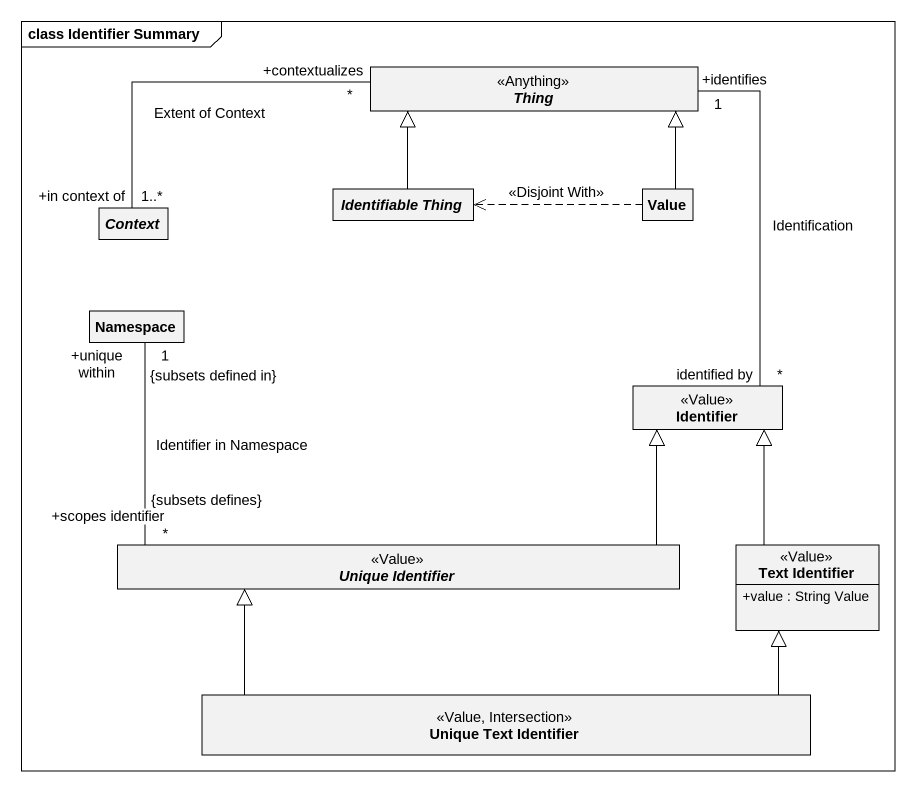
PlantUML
@startuml
mainframe class Identifier Summary
hide circle
hide empty members
skinparam classAttributeIconSize 0
abstract class Thing <<Anything>>
abstract class "Identifiable Thing" as Identifiable_Thing
class Value
abstract class Context
class "Namespace" as Namespace_
class Identifier <<Value>>
abstract class "Unique Identifier" as Unique_Identifier <<Value>>
class "Text Identifier" as Text_Identifier <<Value>> {
  +value : String Value
}
class "Unique Text Identifier" as Unique_Text_Identifier <<Value, Intersection>>
Identifiable_Thing -up-|> Thing
Value -up-|> Thing
Value .left.> Identifiable_Thing : <<Disjoint With>>
Context "+in context of\n1..*" -right- "+contextualizes\n*" Thing : Extent of Context
Identifier "identified by\n*" -up- "+identifies\n1" Thing : Identification
Unique_Identifier "+scopes identifier\n*\n{subsets defines}" -up- "+unique within\n1\n{subsets defined in}" Namespace_ : Identifier in Namespace
Unique_Identifier -right-|> Identifier
Text_Identifier -up-|> Identifier
Unique_Text_Identifier -up-|> Unique_Identifier
Unique_Text_Identifier -right-|> Text_Identifier
@enduml
